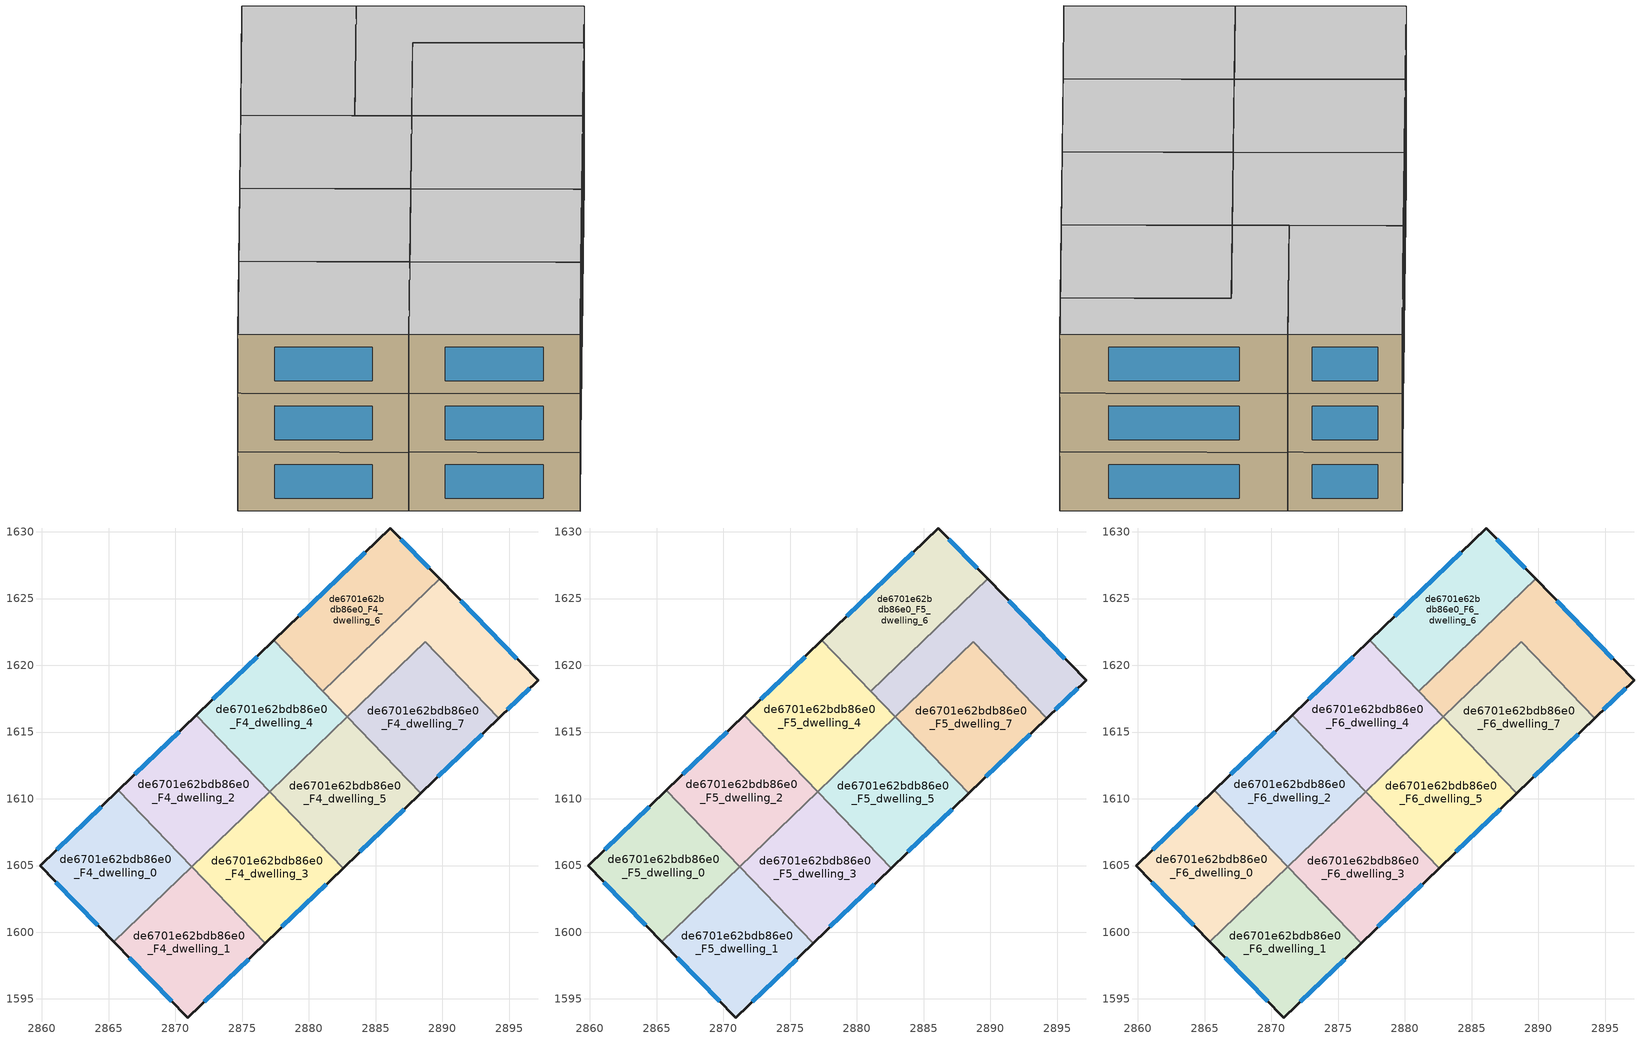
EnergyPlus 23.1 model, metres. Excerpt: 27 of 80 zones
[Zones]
de6701e62bdb86e0_F4_dwelling_0
 floor to de6701e62bdb86e0_F3_dwelling_0 (EU_floor_Construction): 2865.72,1610.62 2871.21,1604.92 2865.38,1599.3 2859.86,1604.98 z12
 wall outside (EU_wall_Construction): 2865.72,1610.62 2859.86,1604.98 2865.38,1599.3 z12:15
 wall to de6701e62bdb86e0_F4_dwelling_1 (EU_wall_Construction): 2865.38,1599.3 2871.21,1604.92 z12:15
 wall to de6701e62bdb86e0_F4_dwelling_2 (EU_wall_Construction): 2871.21,1604.92 2865.72,1610.62 z12:15
 window (EU_Window_Construction): 2861.04,1603.76 2864.19,1600.51 / 2864.46,1609.41 2861.11,1606.19 z12.64:14.36
de6701e62bdb86e0_F4_dwelling_1
 floor to de6701e62bdb86e0_F3_dwelling_1 (EU_floor_Construction): 2871.21,1604.92 2876.73,1599.19 2870.91,1593.59 2865.38,1599.3 z12
 wall outside (EU_wall_Construction): 2865.38,1599.3 2870.91,1593.59 2876.73,1599.19 z12:15
 wall to de6701e62bdb86e0_F4_dwelling_3 (EU_wall_Construction): 2876.73,1599.19 2871.22,1604.9 z12:15
 wall to de6701e62bdb86e0_F4_dwelling_2 (EU_wall_Construction): 2871.22,1604.91 2871.21,1604.92 z12:15
 window (EU_Window_Construction): 2866.56,1598.07 2869.73,1594.81 / 2872.16,1594.79 2875.48,1597.99 z12.64:14.36
de6701e62bdb86e0_F4_dwelling_2
 floor to de6701e62bdb86e0_F3_dwelling_2 (EU_floor_Construction): 2871.55,1616.24 2877.05,1610.53 2871.22,1604.91 2865.72,1610.62 z12
 wall outside (EU_wall_Construction): 2871.55,1616.24 2865.72,1610.62 z12:15
 wall to de6701e62bdb86e0_F4_dwelling_4 (EU_wall_Construction): 2877.05,1610.53 2871.55,1616.24 z12:15
 wall to de6701e62bdb86e0_F4_dwelling_3 (EU_wall_Construction): 2871.22,1604.91 2877.05,1610.53 z12:15
 window (EU_Window_Construction): 2870.3,1615.04 2866.96,1611.82 z12.64:14.36
de6701e62bdb86e0_F4_dwelling_3
 floor to de6701e62bdb86e0_F3_dwelling_3 (EU_floor_Construction): 2877.05,1610.53 2882.56,1604.81 2876.73,1599.19 2871.22,1604.91 z12
 wall outside (EU_wall_Construction): 2876.73,1599.19 2882.56,1604.81 z12:15
 wall to de6701e62bdb86e0_F4_dwelling_5 (EU_wall_Construction): 2882.56,1604.81 2877.05,1610.53 z12:15
 window (EU_Window_Construction): 2877.98,1600.39 2881.31,1603.61 z12.64:14.36
de6701e62bdb86e0_F4_dwelling_4
 floor to de6701e62bdb86e0_F3_dwelling_4 (EU_floor_Construction): 2877.38,1621.86 2882.89,1616.14 2877.05,1610.53 2871.55,1616.24 z12
 wall outside (EU_wall_Construction): 2877.38,1621.86 2871.55,1616.24 z12:15
 wall to de6701e62bdb86e0_F4_dwelling_5 (EU_wall_Construction): 2877.05,1610.53 2882.89,1616.14 z12:15
 wall to de6701e62bdb86e0_F4_dwelling_6 (EU_wall_Construction): 2881.06,1618.04 2877.38,1621.86 z12:15
 wall to de6701e62bdb86e0_F4_dwelling_8 (EU_wall_Construction): 2882.89,1616.14 2881.06,1618.04 z12:15
 window (EU_Window_Construction): 2876.13,1620.66 2872.8,1617.44 z12.64:14.36
de6701e62bdb86e0_F4_dwelling_5
 floor to de6701e62bdb86e0_F3_dwelling_5 (EU_floor_Construction): 2882.89,1616.14 2888.39,1610.43 2882.56,1604.81 2877.05,1610.53 z12
 wall outside (EU_wall_Construction): 2882.56,1604.81 2888.39,1610.43 z12:15
 wall to de6701e62bdb86e0_F4_dwelling_7 (EU_wall_Construction): 2888.39,1610.43 2882.89,1616.14 z12:15
 window (EU_Window_Construction): 2883.81,1606.01 2887.14,1609.23 z12.64:14.36
de6701e62bdb86e0_F4_dwelling_6
 floor to de6701e62bdb86e0_F3_dwelling_6 (EU_floor_Construction): 2886.11,1630.27 2889.8,1626.47 2881.06,1618.04 2877.38,1621.86 z12
 wall outside (EU_wall_Construction): 2889.8,1626.47 2886.11,1630.27 2877.38,1621.86 z12:15
 wall to de6701e62bdb86e0_F4_dwelling_8 (EU_wall_Construction): 2881.06,1618.04 2889.8,1626.47 z12:15
 window (EU_Window_Construction): 2889.01,1627.28 2886.9,1629.45 / 2884.24,1628.47 2879.25,1623.66 z12.64:14.36
de6701e62bdb86e0_F4_dwelling_7
 floor to de6701e62bdb86e0_F3_dwelling_7 (EU_floor_Construction): 2888.72,1621.76 2894.23,1616.05 2888.39,1610.43 2882.89,1616.14 z12
 wall outside (EU_wall_Construction): 2888.39,1610.43 2894.23,1616.05 z12:15
 wall to de6701e62bdb86e0_F4_dwelling_8 (EU_wall_Construction): 2894.23,1616.05 2888.72,1621.76 2882.89,1616.14 z12:15
 window (EU_Window_Construction): 2889.64,1611.63 2892.98,1614.85 z12.64:14.36
de6701e62bdb86e0_F4_dwelling_8
 floor to de6701e62bdb86e0_F3_dwelling_8 (EU_floor_Construction): 2889.8,1626.47 2897.17,1618.88 2894.23,1616.05 2888.72,1621.76 2882.89,1616.14 2881.06,1618.04 z12
 wall outside (EU_wall_Construction): 2894.23,1616.05 2897.17,1618.88 2889.8,1626.47 z12:15
 window (EU_Window_Construction): 2895.59,1620.51 2891.38,1624.84 / 2894.86,1616.66 2896.54,1618.27 z12.64:14.36
de6701e62bdb86e0_F5_dwelling_0
 floor to de6701e62bdb86e0_F4_dwelling_0 (EU_floor_Construction): 2865.72,1610.62 2871.21,1604.92 2865.38,1599.3 2859.86,1604.98 z15
 wall outside (EU_wall_Construction): 2865.72,1610.62 2859.86,1604.98 2865.38,1599.3 z15:18
 wall to de6701e62bdb86e0_F5_dwelling_1 (EU_wall_Construction): 2865.38,1599.3 2871.21,1604.92 z15:18
 wall to de6701e62bdb86e0_F5_dwelling_2 (EU_wall_Construction): 2871.21,1604.92 2865.72,1610.62 z15:18
 window (EU_Window_Construction): 2861.04,1603.76 2864.19,1600.51 / 2864.46,1609.41 2861.11,1606.19 z15.64:17.36
de6701e62bdb86e0_F5_dwelling_1
 floor to de6701e62bdb86e0_F4_dwelling_1 (EU_floor_Construction): 2871.21,1604.92 2876.73,1599.19 2870.91,1593.59 2865.38,1599.3 z15
 wall outside (EU_wall_Construction): 2865.38,1599.3 2870.91,1593.59 2876.73,1599.19 z15:18
 wall to de6701e62bdb86e0_F5_dwelling_3 (EU_wall_Construction): 2876.73,1599.19 2871.22,1604.9 z15:18
 wall to de6701e62bdb86e0_F5_dwelling_2 (EU_wall_Construction): 2871.22,1604.91 2871.21,1604.92 z15:18
 window (EU_Window_Construction): 2866.56,1598.07 2869.73,1594.81 / 2872.16,1594.79 2875.48,1597.99 z15.64:17.36
de6701e62bdb86e0_F5_dwelling_2
 floor to de6701e62bdb86e0_F4_dwelling_2 (EU_floor_Construction): 2871.55,1616.24 2877.05,1610.53 2871.22,1604.91 2865.72,1610.62 z15
 wall outside (EU_wall_Construction): 2871.55,1616.24 2865.72,1610.62 z15:18
 wall to de6701e62bdb86e0_F5_dwelling_4 (EU_wall_Construction): 2877.05,1610.53 2871.55,1616.24 z15:18
 wall to de6701e62bdb86e0_F5_dwelling_3 (EU_wall_Construction): 2871.22,1604.91 2877.05,1610.53 z15:18
 window (EU_Window_Construction): 2870.3,1615.04 2866.96,1611.82 z15.64:17.36
de6701e62bdb86e0_F5_dwelling_3
 floor to de6701e62bdb86e0_F4_dwelling_3 (EU_floor_Construction): 2877.05,1610.53 2882.56,1604.81 2876.73,1599.19 2871.22,1604.91 z15
 wall outside (EU_wall_Construction): 2876.73,1599.19 2882.56,1604.81 z15:18
 wall to de6701e62bdb86e0_F5_dwelling_5 (EU_wall_Construction): 2882.56,1604.81 2877.05,1610.53 z15:18
 window (EU_Window_Construction): 2877.98,1600.39 2881.31,1603.61 z15.64:17.36
de6701e62bdb86e0_F5_dwelling_4
 floor to de6701e62bdb86e0_F4_dwelling_4 (EU_floor_Construction): 2877.38,1621.86 2882.89,1616.14 2877.05,1610.53 2871.55,1616.24 z15
 wall outside (EU_wall_Construction): 2877.38,1621.86 2871.55,1616.24 z15:18
 wall to de6701e62bdb86e0_F5_dwelling_5 (EU_wall_Construction): 2877.05,1610.53 2882.89,1616.14 z15:18
 wall to de6701e62bdb86e0_F5_dwelling_6 (EU_wall_Construction): 2881.06,1618.04 2877.38,1621.86 z15:18
 wall to de6701e62bdb86e0_F5_dwelling_8 (EU_wall_Construction): 2882.89,1616.14 2881.06,1618.04 z15:18
 window (EU_Window_Construction): 2876.13,1620.66 2872.8,1617.44 z15.64:17.36
de6701e62bdb86e0_F5_dwelling_5
 floor to de6701e62bdb86e0_F4_dwelling_5 (EU_floor_Construction): 2882.89,1616.14 2888.39,1610.43 2882.56,1604.81 2877.05,1610.53 z15
 wall outside (EU_wall_Construction): 2882.56,1604.81 2888.39,1610.43 z15:18
 wall to de6701e62bdb86e0_F5_dwelling_7 (EU_wall_Construction): 2888.39,1610.43 2882.89,1616.14 z15:18
 window (EU_Window_Construction): 2883.81,1606.01 2887.14,1609.23 z15.64:17.36
de6701e62bdb86e0_F5_dwelling_6
 floor to de6701e62bdb86e0_F4_dwelling_6 (EU_floor_Construction): 2886.11,1630.27 2889.8,1626.47 2881.06,1618.04 2877.38,1621.86 z15
 wall outside (EU_wall_Construction): 2889.8,1626.47 2886.11,1630.27 2877.38,1621.86 z15:18
 wall to de6701e62bdb86e0_F5_dwelling_8 (EU_wall_Construction): 2881.06,1618.04 2889.8,1626.47 z15:18
 window (EU_Window_Construction): 2889.01,1627.28 2886.9,1629.45 / 2884.24,1628.47 2879.25,1623.66 z15.64:17.36
de6701e62bdb86e0_F5_dwelling_7
 floor to de6701e62bdb86e0_F4_dwelling_7 (EU_floor_Construction): 2888.72,1621.76 2894.23,1616.05 2888.39,1610.43 2882.89,1616.14 z15
 wall outside (EU_wall_Construction): 2888.39,1610.43 2894.23,1616.05 z15:18
 wall to de6701e62bdb86e0_F5_dwelling_8 (EU_wall_Construction): 2894.23,1616.05 2888.72,1621.76 2882.89,1616.14 z15:18
 window (EU_Window_Construction): 2889.64,1611.63 2892.98,1614.85 z15.64:17.36
de6701e62bdb86e0_F5_dwelling_8
 floor to de6701e62bdb86e0_F4_dwelling_8 (EU_floor_Construction): 2889.8,1626.47 2897.17,1618.88 2894.23,1616.05 2888.72,1621.76 2882.89,1616.14 2881.06,1618.04 z15
 wall outside (EU_wall_Construction): 2894.23,1616.05 2897.17,1618.88 2889.8,1626.47 z15:18
 window (EU_Window_Construction): 2895.59,1620.51 2891.38,1624.84 / 2894.86,1616.66 2896.54,1618.27 z15.64:17.36
de6701e62bdb86e0_F6_dwelling_0
 floor to de6701e62bdb86e0_F5_dwelling_0 (EU_floor_Construction): 2865.72,1610.62 2871.21,1604.92 2865.38,1599.3 2859.86,1604.98 z18
 wall outside (EU_wall_Construction): 2865.72,1610.62 2859.86,1604.98 2865.38,1599.3 z18:21
 wall to de6701e62bdb86e0_F6_dwelling_1 (EU_wall_Construction): 2865.38,1599.3 2871.21,1604.92 z18:21
 wall to de6701e62bdb86e0_F6_dwelling_2 (EU_wall_Construction): 2871.21,1604.92 2865.72,1610.62 z18:21
 window (EU_Window_Construction): 2861.04,1603.76 2864.19,1600.51 / 2864.46,1609.41 2861.11,1606.19 z18.64:20.36
 ceiling to de6701e62bdb86e0_F7_dwelling_0 (EU_floor_Construction): 2871.21,1604.92 2865.72,1610.62 2859.86,1604.98 2865.38,1599.3 z21
de6701e62bdb86e0_F6_dwelling_1
 floor to de6701e62bdb86e0_F5_dwelling_1 (EU_floor_Construction): 2871.21,1604.92 2876.73,1599.19 2870.91,1593.59 2865.38,1599.3 z18
 wall outside (EU_wall_Construction): 2865.38,1599.3 2870.91,1593.59 2876.73,1599.19 z18:21
 wall to de6701e62bdb86e0_F6_dwelling_3 (EU_wall_Construction): 2876.73,1599.19 2871.22,1604.9 z18:21
 wall to de6701e62bdb86e0_F6_dwelling_2 (EU_wall_Construction): 2871.22,1604.91 2871.21,1604.92 z18:21
 window (EU_Window_Construction): 2866.56,1598.07 2869.73,1594.81 / 2872.16,1594.79 2875.48,1597.99 z18.64:20.36
 ceiling to de6701e62bdb86e0_F7_dwelling_1 (EU_floor_Construction): 2876.73,1599.19 2871.21,1604.92 2865.38,1599.3 2870.91,1593.59 z21
de6701e62bdb86e0_F6_dwelling_2
 floor to de6701e62bdb86e0_F5_dwelling_2 (EU_floor_Construction): 2871.55,1616.24 2877.05,1610.53 2871.22,1604.91 2865.72,1610.62 z18
 wall outside (EU_wall_Construction): 2871.55,1616.24 2865.72,1610.62 z18:21
 wall to de6701e62bdb86e0_F6_dwelling_4 (EU_wall_Construction): 2877.05,1610.53 2871.55,1616.24 z18:21
 wall to de6701e62bdb86e0_F6_dwelling_3 (EU_wall_Construction): 2871.22,1604.91 2877.05,1610.53 z18:21
 window (EU_Window_Construction): 2870.3,1615.04 2866.96,1611.82 z18.64:20.36
 ceiling to de6701e62bdb86e0_F7_dwelling_2 (EU_floor_Construction): 2877.05,1610.53 2871.55,1616.24 2865.72,1610.62 2871.22,1604.91 z21
de6701e62bdb86e0_F6_dwelling_3
 floor to de6701e62bdb86e0_F5_dwelling_3 (EU_floor_Construction): 2877.05,1610.53 2882.56,1604.81 2876.73,1599.19 2871.22,1604.91 z18
 wall outside (EU_wall_Construction): 2876.73,1599.19 2882.56,1604.81 z18:21
 wall to de6701e62bdb86e0_F6_dwelling_5 (EU_wall_Construction): 2882.56,1604.81 2877.05,1610.53 z18:21
 window (EU_Window_Construction): 2877.98,1600.39 2881.31,1603.61 z18.64:20.36
 ceiling to de6701e62bdb86e0_F7_dwelling_3 (EU_floor_Construction): 2882.56,1604.81 2877.05,1610.53 2871.22,1604.91 2876.73,1599.19 z21
de6701e62bdb86e0_F6_dwelling_4
 floor to de6701e62bdb86e0_F5_dwelling_4 (EU_floor_Construction): 2877.38,1621.86 2882.89,1616.14 2877.05,1610.53 2871.55,1616.24 z18
 wall outside (EU_wall_Construction): 2877.38,1621.86 2871.55,1616.24 z18:21
 wall to de6701e62bdb86e0_F6_dwelling_5 (EU_wall_Construction): 2877.05,1610.53 2882.89,1616.14 z18:21
 wall to de6701e62bdb86e0_F6_dwelling_6 (EU_wall_Construction): 2881.06,1618.04 2877.38,1621.86 z18:21
 wall to de6701e62bdb86e0_F6_dwelling_8 (EU_wall_Construction): 2882.89,1616.14 2881.06,1618.04 z18:21
 window (EU_Window_Construction): 2876.13,1620.66 2872.8,1617.44 z18.64:20.36
 ceiling to de6701e62bdb86e0_F7_dwelling_4 (EU_floor_Construction): 2882.89,1616.14 2877.38,1621.86 2871.55,1616.24 2877.05,1610.53 z21
de6701e62bdb86e0_F6_dwelling_5
 floor to de6701e62bdb86e0_F5_dwelling_5 (EU_floor_Construction): 2882.89,1616.14 2888.39,1610.43 2882.56,1604.81 2877.05,1610.53 z18
 wall outside (EU_wall_Construction): 2882.56,1604.81 2888.39,1610.43 z18:21
 wall to de6701e62bdb86e0_F6_dwelling_7 (EU_wall_Construction): 2888.39,1610.43 2882.89,1616.14 z18:21
 window (EU_Window_Construction): 2883.81,1606.01 2887.14,1609.23 z18.64:20.36
 ceiling to de6701e62bdb86e0_F7_dwelling_5 (EU_floor_Construction): 2888.39,1610.43 2882.89,1616.14 2877.05,1610.53 2882.56,1604.81 z21
de6701e62bdb86e0_F6_dwelling_6
 floor to de6701e62bdb86e0_F5_dwelling_6 (EU_floor_Construction): 2886.11,1630.27 2889.8,1626.47 2881.06,1618.04 2877.38,1621.86 z18
 wall outside (EU_wall_Construction): 2889.8,1626.47 2886.11,1630.27 2877.38,1621.86 z18:21
 wall to de6701e62bdb86e0_F6_dwelling_8 (EU_wall_Construction): 2881.06,1618.04 2889.8,1626.47 z18:21
 window (EU_Window_Construction): 2889.01,1627.28 2886.9,1629.45 / 2884.24,1628.47 2879.25,1623.66 z18.64:20.36
 ceiling to de6701e62bdb86e0_F7_dwelling_6 (EU_floor_Construction): 2889.8,1626.47 2886.11,1630.27 2877.38,1621.86 2881.06,1618.04 z21
de6701e62bdb86e0_F6_dwelling_7
 floor to de6701e62bdb86e0_F5_dwelling_7 (EU_floor_Construction): 2888.72,1621.76 2894.23,1616.05 2888.39,1610.43 2882.89,1616.14 z18
 wall outside (EU_wall_Construction): 2888.39,1610.43 2894.23,1616.05 z18:21
 wall to de6701e62bdb86e0_F6_dwelling_8 (EU_wall_Construction): 2894.23,1616.05 2888.72,1621.76 2882.89,1616.14 z18:21
 window (EU_Window_Construction): 2889.64,1611.63 2892.98,1614.85 z18.64:20.36
 ceiling to de6701e62bdb86e0_F7_dwelling_7 (EU_floor_Construction): 2894.23,1616.05 2888.72,1621.76 2882.89,1616.14 2888.39,1610.43 z21
de6701e62bdb86e0_F6_dwelling_8
 floor to de6701e62bdb86e0_F5_dwelling_8 (EU_floor_Construction): 2889.8,1626.47 2897.17,1618.88 2894.23,1616.05 2888.72,1621.76 2882.89,1616.14 2881.06,1618.04 z18
 wall outside (EU_wall_Construction): 2894.23,1616.05 2897.17,1618.88 2889.8,1626.47 z18:21
 window (EU_Window_Construction): 2895.59,1620.51 2891.38,1624.84 / 2894.86,1616.66 2896.54,1618.27 z18.64:20.36
 ceiling to de6701e62bdb86e0_F7_dwelling_8 (EU_floor_Construction): 2897.17,1618.88 2889.8,1626.47 2881.06,1618.04 2882.89,1616.14 2888.72,1621.76 2894.23,1616.05 z21
[Building]
EU S2 Campaign: North Axis=0; Terrain=City; Solar Distribution=FullExterior
[Site:Location]
Yerevan-Zvartnots.Intl.AP: Latitude=40.15; Longitude=44.383; Time Zone=4; Elevation=854
[SizingPeriod:WeatherFileDays]
AnnualSizingPeriod: Begin Month=1; Begin Day of Month=1; End Month=12; End Day of Month=31; Day of Week for Start Day=Monday; Use Weather File Daylight Saving Period=No; Use Weather File Rain and Snow Indicators=No
[MATERIAL]
EU_InternalMass_Material: Roughness=MediumRough; Thickness=0.1; Conductivity=1; Density=1800; Specific Heat=900; Thermal Absorptance=0.9; Solar Absorptance=0.7; Visible Absorptance=0.7
[MATERIAL:NOMASS] Roughness=MediumRough; Thermal Absorptance=0.9; Solar Absorptance=0.7; Visible Absorptance=0.7
Name | Thermal Resistance
EU_wall_NoMass | 1.05043
EU_floor_NoMass | 0.478065
[WINDOWMATERIAL:SIMPLEGLAZINGSYSTEM]
EU_Window_SimpleGlazing: UFactor=2.5566; Solar Heat Gain Coefficient=0.75; Visible Transmittance=0.75
[CONSTRUCTION]
EU_wall_Construction: EU_wall_NoMass
EU_floor_Construction: EU_floor_NoMass
EU_Window_Construction: EU_Window_SimpleGlazing
EU_InternalMass_Construction: EU_InternalMass_Material
[ZONE] Type=1; Multiplier=1; Ceiling Height=autocalculate; Floor Area=autocalculate; Part of Total Floor Area=Yes
Name | Volume
de6701e62bdb86e0_F4_dwelling_0; de6701e62bdb86e0_F5_dwelling_0; de6701e62bdb86e0_F6_dwelling_0 | 192.84
de6701e62bdb86e0_F4_dwelling_1; de6701e62bdb86e0_F5_dwelling_1; de6701e62bdb86e0_F6_dwelling_1 | 192.838
de6701e62bdb86e0_F4_dwelling_2; de6701e62bdb86e0_F5_dwelling_2; de6701e62bdb86e0_F6_dwelling_2; de6701e62bdb86e0_F4_dwelling_4; de6701e62bdb86e0_F5_dwelling_4; de6701e62bdb86e0_F6_dwelling_4 | 192.855
de6701e62bdb86e0_F4_dwelling_3; de6701e62bdb86e0_F5_dwelling_3; de6701e62bdb86e0_F6_dwelling_3; de6701e62bdb86e0_F4_dwelling_5; de6701e62bdb86e0_F5_dwelling_5; de6701e62bdb86e0_F6_dwelling_5 | 192.839
de6701e62bdb86e0_F4_dwelling_6; de6701e62bdb86e0_F5_dwelling_6; de6701e62bdb86e0_F6_dwelling_6 | 192.829
de6701e62bdb86e0_F4_dwelling_7; de6701e62bdb86e0_F5_dwelling_7; de6701e62bdb86e0_F6_dwelling_7 | 192.805
de6701e62bdb86e0_F4_dwelling_8; de6701e62bdb86e0_F5_dwelling_8; de6701e62bdb86e0_F6_dwelling_8 | 192.865
[INTERNALMASS] Construction=EU_InternalMass_Construction
Name | Zone or ZoneList | Surface Area
de6701e62bdb86e0_F4_dwelling_0_EU_InternalMass | de6701e62bdb86e0_F4_dwelling_0 | 64.2799
de6701e62bdb86e0_F4_dwelling_1_EU_InternalMass | de6701e62bdb86e0_F4_dwelling_1 | 64.2777
de6701e62bdb86e0_F4_dwelling_2_EU_InternalMass | de6701e62bdb86e0_F4_dwelling_2 | 64.285
de6701e62bdb86e0_F4_dwelling_3_EU_InternalMass | de6701e62bdb86e0_F4_dwelling_3 | 64.2794
de6701e62bdb86e0_F4_dwelling_4_EU_InternalMass | de6701e62bdb86e0_F4_dwelling_4 | 64.285
de6701e62bdb86e0_F4_dwelling_5_EU_InternalMass | de6701e62bdb86e0_F4_dwelling_5 | 64.2794
de6701e62bdb86e0_F4_dwelling_6_EU_InternalMass | de6701e62bdb86e0_F4_dwelling_6 | 64.2757
de6701e62bdb86e0_F4_dwelling_7_EU_InternalMass | de6701e62bdb86e0_F4_dwelling_7 | 64.2682
de6701e62bdb86e0_F4_dwelling_8_EU_InternalMass | de6701e62bdb86e0_F4_dwelling_8 | 64.2882
de6701e62bdb86e0_F5_dwelling_0_EU_InternalMass | de6701e62bdb86e0_F5_dwelling_0 | 64.2799
de6701e62bdb86e0_F5_dwelling_1_EU_InternalMass | de6701e62bdb86e0_F5_dwelling_1 | 64.2777
de6701e62bdb86e0_F5_dwelling_2_EU_InternalMass | de6701e62bdb86e0_F5_dwelling_2 | 64.285
de6701e62bdb86e0_F5_dwelling_3_EU_InternalMass | de6701e62bdb86e0_F5_dwelling_3 | 64.2794
de6701e62bdb86e0_F5_dwelling_4_EU_InternalMass | de6701e62bdb86e0_F5_dwelling_4 | 64.285
de6701e62bdb86e0_F5_dwelling_5_EU_InternalMass | de6701e62bdb86e0_F5_dwelling_5 | 64.2794
de6701e62bdb86e0_F5_dwelling_6_EU_InternalMass | de6701e62bdb86e0_F5_dwelling_6 | 64.2757
de6701e62bdb86e0_F5_dwelling_7_EU_InternalMass | de6701e62bdb86e0_F5_dwelling_7 | 64.2682
de6701e62bdb86e0_F5_dwelling_8_EU_InternalMass | de6701e62bdb86e0_F5_dwelling_8 | 64.2882
de6701e62bdb86e0_F6_dwelling_0_EU_InternalMass | de6701e62bdb86e0_F6_dwelling_0 | 64.2799
de6701e62bdb86e0_F6_dwelling_1_EU_InternalMass | de6701e62bdb86e0_F6_dwelling_1 | 64.2777
de6701e62bdb86e0_F6_dwelling_2_EU_InternalMass | de6701e62bdb86e0_F6_dwelling_2 | 64.285
de6701e62bdb86e0_F6_dwelling_3_EU_InternalMass | de6701e62bdb86e0_F6_dwelling_3 | 64.2794
de6701e62bdb86e0_F6_dwelling_4_EU_InternalMass | de6701e62bdb86e0_F6_dwelling_4 | 64.285
de6701e62bdb86e0_F6_dwelling_5_EU_InternalMass | de6701e62bdb86e0_F6_dwelling_5 | 64.2794
de6701e62bdb86e0_F6_dwelling_6_EU_InternalMass | de6701e62bdb86e0_F6_dwelling_6 | 64.2757
de6701e62bdb86e0_F6_dwelling_7_EU_InternalMass | de6701e62bdb86e0_F6_dwelling_7 | 64.2682
de6701e62bdb86e0_F6_dwelling_8_EU_InternalMass | de6701e62bdb86e0_F6_dwelling_8 | 64.2882
[OTHEREQUIPMENT] Fuel Type=Electricity; Design Level Calculation Method=Watts/Area; Power per Zone Floor Area=1; Fraction Latent=0; Fraction Radiant=0; Fraction Lost=0; Carbon Dioxide Generation Rate=0; EndUse Subcategory=EU_Step8_InternalGains
Name | Zone or ZoneList or Space or SpaceList | Schedule
EU_Step8_InternalGain_de6701e62bdb86e0_F4_dwelling_0_f000 | de6701e62bdb86e0_F4_dwelling_0 | EU_Step8_GainSchedule_de6701e62bdb86e0_F4_dwelling_0_f000
EU_Step8_InternalGain_de6701e62bdb86e0_F4_dwelling_1_f000 | de6701e62bdb86e0_F4_dwelling_1 | EU_Step8_GainSchedule_de6701e62bdb86e0_F4_dwelling_1_f000
EU_Step8_InternalGain_de6701e62bdb86e0_F4_dwelling_2_f000 | de6701e62bdb86e0_F4_dwelling_2 | EU_Step8_GainSchedule_de6701e62bdb86e0_F4_dwelling_2_f000
EU_Step8_InternalGain_de6701e62bdb86e0_F4_dwelling_3_f000 | de6701e62bdb86e0_F4_dwelling_3 | EU_Step8_GainSchedule_de6701e62bdb86e0_F4_dwelling_3_f000
EU_Step8_InternalGain_de6701e62bdb86e0_F4_dwelling_4_f000 | de6701e62bdb86e0_F4_dwelling_4 | EU_Step8_GainSchedule_de6701e62bdb86e0_F4_dwelling_4_f000
EU_Step8_InternalGain_de6701e62bdb86e0_F4_dwelling_5_f000 | de6701e62bdb86e0_F4_dwelling_5 | EU_Step8_GainSchedule_de6701e62bdb86e0_F4_dwelling_5_f000
EU_Step8_InternalGain_de6701e62bdb86e0_F4_dwelling_6_f000 | de6701e62bdb86e0_F4_dwelling_6 | EU_Step8_GainSchedule_de6701e62bdb86e0_F4_dwelling_6_f000
EU_Step8_InternalGain_de6701e62bdb86e0_F4_dwelling_7_f000 | de6701e62bdb86e0_F4_dwelling_7 | EU_Step8_GainSchedule_de6701e62bdb86e0_F4_dwelling_7_f000
EU_Step8_InternalGain_de6701e62bdb86e0_F4_dwelling_8_f000 | de6701e62bdb86e0_F4_dwelling_8 | EU_Step8_GainSchedule_de6701e62bdb86e0_F4_dwelling_8_f000
EU_Step8_InternalGain_de6701e62bdb86e0_F5_dwelling_0_f000 | de6701e62bdb86e0_F5_dwelling_0 | EU_Step8_GainSchedule_de6701e62bdb86e0_F5_dwelling_0_f000
EU_Step8_InternalGain_de6701e62bdb86e0_F5_dwelling_1_f000 | de6701e62bdb86e0_F5_dwelling_1 | EU_Step8_GainSchedule_de6701e62bdb86e0_F5_dwelling_1_f000
EU_Step8_InternalGain_de6701e62bdb86e0_F5_dwelling_2_f000 | de6701e62bdb86e0_F5_dwelling_2 | EU_Step8_GainSchedule_de6701e62bdb86e0_F5_dwelling_2_f000
EU_Step8_InternalGain_de6701e62bdb86e0_F5_dwelling_3_f000 | de6701e62bdb86e0_F5_dwelling_3 | EU_Step8_GainSchedule_de6701e62bdb86e0_F5_dwelling_3_f000
EU_Step8_InternalGain_de6701e62bdb86e0_F5_dwelling_4_f000 | de6701e62bdb86e0_F5_dwelling_4 | EU_Step8_GainSchedule_de6701e62bdb86e0_F5_dwelling_4_f000
EU_Step8_InternalGain_de6701e62bdb86e0_F5_dwelling_5_f000 | de6701e62bdb86e0_F5_dwelling_5 | EU_Step8_GainSchedule_de6701e62bdb86e0_F5_dwelling_5_f000
EU_Step8_InternalGain_de6701e62bdb86e0_F5_dwelling_6_f000 | de6701e62bdb86e0_F5_dwelling_6 | EU_Step8_GainSchedule_de6701e62bdb86e0_F5_dwelling_6_f000
EU_Step8_InternalGain_de6701e62bdb86e0_F5_dwelling_7_f000 | de6701e62bdb86e0_F5_dwelling_7 | EU_Step8_GainSchedule_de6701e62bdb86e0_F5_dwelling_7_f000
EU_Step8_InternalGain_de6701e62bdb86e0_F5_dwelling_8_f000 | de6701e62bdb86e0_F5_dwelling_8 | EU_Step8_GainSchedule_de6701e62bdb86e0_F5_dwelling_8_f000
EU_Step8_InternalGain_de6701e62bdb86e0_F6_dwelling_0_f000 | de6701e62bdb86e0_F6_dwelling_0 | EU_Step8_GainSchedule_de6701e62bdb86e0_F6_dwelling_0_f000
EU_Step8_InternalGain_de6701e62bdb86e0_F6_dwelling_1_f000 | de6701e62bdb86e0_F6_dwelling_1 | EU_Step8_GainSchedule_de6701e62bdb86e0_F6_dwelling_1_f000
EU_Step8_InternalGain_de6701e62bdb86e0_F6_dwelling_2_f000 | de6701e62bdb86e0_F6_dwelling_2 | EU_Step8_GainSchedule_de6701e62bdb86e0_F6_dwelling_2_f000
EU_Step8_InternalGain_de6701e62bdb86e0_F6_dwelling_3_f000 | de6701e62bdb86e0_F6_dwelling_3 | EU_Step8_GainSchedule_de6701e62bdb86e0_F6_dwelling_3_f000
EU_Step8_InternalGain_de6701e62bdb86e0_F6_dwelling_4_f000 | de6701e62bdb86e0_F6_dwelling_4 | EU_Step8_GainSchedule_de6701e62bdb86e0_F6_dwelling_4_f000
EU_Step8_InternalGain_de6701e62bdb86e0_F6_dwelling_5_f000 | de6701e62bdb86e0_F6_dwelling_5 | EU_Step8_GainSchedule_de6701e62bdb86e0_F6_dwelling_5_f000
EU_Step8_InternalGain_de6701e62bdb86e0_F6_dwelling_6_f000 | de6701e62bdb86e0_F6_dwelling_6 | EU_Step8_GainSchedule_de6701e62bdb86e0_F6_dwelling_6_f000
EU_Step8_InternalGain_de6701e62bdb86e0_F6_dwelling_7_f000 | de6701e62bdb86e0_F6_dwelling_7 | EU_Step8_GainSchedule_de6701e62bdb86e0_F6_dwelling_7_f000
EU_Step8_InternalGain_de6701e62bdb86e0_F6_dwelling_8_f000 | de6701e62bdb86e0_F6_dwelling_8 | EU_Step8_GainSchedule_de6701e62bdb86e0_F6_dwelling_8_f000
[ZONEVENTILATION:DESIGNFLOWRATE] Schedule=EU_AlwaysOn; Design Flow Rate Calculation Method=AirChanges/Hour; Air Changes per Hour=0.557805; Ventilation Type=Natural; Fan Pressure Rise=0; Fan Total Efficiency=1; Constant Term Coefficient=1; Temperature Term Coefficient=0; Velocity Term Coefficient=0; Velocity Squared Term Coefficient=0; Minimum Indoor Temperature=-100; Maximum Indoor Temperature=100; Delta Temperature=-100; Minimum Outdoor Temperature=-100; Maximum Outdoor Temperature=100; Maximum Wind Speed=40
Name | Zone or ZoneList or Space or SpaceList
EU_ConstantAir_de6701e62bdb86e0_F4_dwelling_0 | de6701e62bdb86e0_F4_dwelling_0
EU_ConstantAir_de6701e62bdb86e0_F4_dwelling_1 | de6701e62bdb86e0_F4_dwelling_1
EU_ConstantAir_de6701e62bdb86e0_F4_dwelling_2 | de6701e62bdb86e0_F4_dwelling_2
EU_ConstantAir_de6701e62bdb86e0_F4_dwelling_3 | de6701e62bdb86e0_F4_dwelling_3
EU_ConstantAir_de6701e62bdb86e0_F4_dwelling_4 | de6701e62bdb86e0_F4_dwelling_4
EU_ConstantAir_de6701e62bdb86e0_F4_dwelling_5 | de6701e62bdb86e0_F4_dwelling_5
EU_ConstantAir_de6701e62bdb86e0_F4_dwelling_6 | de6701e62bdb86e0_F4_dwelling_6
EU_ConstantAir_de6701e62bdb86e0_F4_dwelling_7 | de6701e62bdb86e0_F4_dwelling_7
EU_ConstantAir_de6701e62bdb86e0_F4_dwelling_8 | de6701e62bdb86e0_F4_dwelling_8
EU_ConstantAir_de6701e62bdb86e0_F5_dwelling_0 | de6701e62bdb86e0_F5_dwelling_0
EU_ConstantAir_de6701e62bdb86e0_F5_dwelling_1 | de6701e62bdb86e0_F5_dwelling_1
EU_ConstantAir_de6701e62bdb86e0_F5_dwelling_2 | de6701e62bdb86e0_F5_dwelling_2
EU_ConstantAir_de6701e62bdb86e0_F5_dwelling_3 | de6701e62bdb86e0_F5_dwelling_3
EU_ConstantAir_de6701e62bdb86e0_F5_dwelling_4 | de6701e62bdb86e0_F5_dwelling_4
EU_ConstantAir_de6701e62bdb86e0_F5_dwelling_5 | de6701e62bdb86e0_F5_dwelling_5
EU_ConstantAir_de6701e62bdb86e0_F5_dwelling_6 | de6701e62bdb86e0_F5_dwelling_6
EU_ConstantAir_de6701e62bdb86e0_F5_dwelling_7 | de6701e62bdb86e0_F5_dwelling_7
EU_ConstantAir_de6701e62bdb86e0_F5_dwelling_8 | de6701e62bdb86e0_F5_dwelling_8
EU_ConstantAir_de6701e62bdb86e0_F6_dwelling_0 | de6701e62bdb86e0_F6_dwelling_0
EU_ConstantAir_de6701e62bdb86e0_F6_dwelling_1 | de6701e62bdb86e0_F6_dwelling_1
EU_ConstantAir_de6701e62bdb86e0_F6_dwelling_2 | de6701e62bdb86e0_F6_dwelling_2
EU_ConstantAir_de6701e62bdb86e0_F6_dwelling_3 | de6701e62bdb86e0_F6_dwelling_3
EU_ConstantAir_de6701e62bdb86e0_F6_dwelling_4 | de6701e62bdb86e0_F6_dwelling_4
EU_ConstantAir_de6701e62bdb86e0_F6_dwelling_5 | de6701e62bdb86e0_F6_dwelling_5
EU_ConstantAir_de6701e62bdb86e0_F6_dwelling_6 | de6701e62bdb86e0_F6_dwelling_6
EU_ConstantAir_de6701e62bdb86e0_F6_dwelling_7 | de6701e62bdb86e0_F6_dwelling_7
EU_ConstantAir_de6701e62bdb86e0_F6_dwelling_8 | de6701e62bdb86e0_F6_dwelling_8
[HVACTEMPLATE:THERMOSTAT] Constant Heating Setpoint=20; Constant Cooling Setpoint=50
EU_HeatOnly_de6701e62bdb86e0_F0_dwelling_0; EU_HeatOnly_de6701e62bdb86e0_F0_dwelling_1; EU_HeatOnly_de6701e62bdb86e0_F0_dwelling_2; EU_HeatOnly_de6701e62bdb86e0_F0_dwelling_3; EU_HeatOnly_de6701e62bdb86e0_F0_dwelling_4; EU_HeatOnly_de6701e62bdb86e0_F0_dwelling_5; EU_HeatOnly_de6701e62bdb86e0_F0_dwelling_6; EU_HeatOnly_de6701e62bdb86e0_F0_dwelling_7; EU_HeatOnly_de6701e62bdb86e0_F0_dwelling_8; EU_HeatOnly_de6701e62bdb86e0_F1_dwelling_0; EU_HeatOnly_de6701e62bdb86e0_F1_dwelling_1; EU_HeatOnly_de6701e62bdb86e0_F1_dwelling_2; EU_HeatOnly_de6701e62bdb86e0_F1_dwelling_3; EU_HeatOnly_de6701e62bdb86e0_F1_dwelling_4; EU_HeatOnly_de6701e62bdb86e0_F1_dwelling_5; EU_HeatOnly_de6701e62bdb86e0_F1_dwelling_6; EU_HeatOnly_de6701e62bdb86e0_F1_dwelling_7; EU_HeatOnly_de6701e62bdb86e0_F1_dwelling_8; EU_HeatOnly_de6701e62bdb86e0_F2_dwelling_0; EU_HeatOnly_de6701e62bdb86e0_F2_dwelling_1; EU_HeatOnly_de6701e62bdb86e0_F2_dwelling_2; EU_HeatOnly_de6701e62bdb86e0_F2_dwelling_3; EU_HeatOnly_de6701e62bdb86e0_F2_dwelling_4; EU_HeatOnly_de6701e62bdb86e0_F2_dwelling_5; EU_HeatOnly_de6701e62bdb86e0_F2_dwelling_6; EU_HeatOnly_de6701e62bdb86e0_F2_dwelling_7; EU_HeatOnly_de6701e62bdb86e0_F2_dwelling_8; EU_HeatOnly_de6701e62bdb86e0_F3_dwelling_0; EU_HeatOnly_de6701e62bdb86e0_F3_dwelling_1; EU_HeatOnly_de6701e62bdb86e0_F3_dwelling_2; EU_HeatOnly_de6701e62bdb86e0_F3_dwelling_3; EU_HeatOnly_de6701e62bdb86e0_F3_dwelling_4; EU_HeatOnly_de6701e62bdb86e0_F3_dwelling_5; EU_HeatOnly_de6701e62bdb86e0_F3_dwelling_6; EU_HeatOnly_de6701e62bdb86e0_F3_dwelling_7; EU_HeatOnly_de6701e62bdb86e0_F3_dwelling_8; EU_HeatOnly_de6701e62bdb86e0_F4_dwelling_0; EU_HeatOnly_de6701e62bdb86e0_F4_dwelling_1; EU_HeatOnly_de6701e62bdb86e0_F4_dwelling_2; EU_HeatOnly_de6701e62bdb86e0_F4_dwelling_3; EU_HeatOnly_de6701e62bdb86e0_F4_dwelling_4; EU_HeatOnly_de6701e62bdb86e0_F4_dwelling_5; EU_HeatOnly_de6701e62bdb86e0_F4_dwelling_6; EU_HeatOnly_de6701e62bdb86e0_F4_dwelling_7; EU_HeatOnly_de6701e62bdb86e0_F4_dwelling_8; EU_HeatOnly_de6701e62bdb86e0_F5_dwelling_0; EU_HeatOnly_de6701e62bdb86e0_F5_dwelling_1; EU_HeatOnly_de6701e62bdb86e0_F5_dwelling_2; EU_HeatOnly_de6701e62bdb86e0_F5_dwelling_3; EU_HeatOnly_de6701e62bdb86e0_F5_dwelling_4; EU_HeatOnly_de6701e62bdb86e0_F5_dwelling_5; EU_HeatOnly_de6701e62bdb86e0_F5_dwelling_6; EU_HeatOnly_de6701e62bdb86e0_F5_dwelling_7; EU_HeatOnly_de6701e62bdb86e0_F5_dwelling_8; EU_HeatOnly_de6701e62bdb86e0_F6_dwelling_0; EU_HeatOnly_de6701e62bdb86e0_F6_dwelling_1; EU_HeatOnly_de6701e62bdb86e0_F6_dwelling_2; EU_HeatOnly_de6701e62bdb86e0_F6_dwelling_3; EU_HeatOnly_de6701e62bdb86e0_F6_dwelling_4; EU_HeatOnly_de6701e62bdb86e0_F6_dwelling_5; EU_HeatOnly_de6701e62bdb86e0_F6_dwelling_6; EU_HeatOnly_de6701e62bdb86e0_F6_dwelling_7; EU_HeatOnly_de6701e62bdb86e0_F6_dwelling_8; EU_HeatOnly_de6701e62bdb86e0_F7_dwelling_0; EU_HeatOnly_de6701e62bdb86e0_F7_dwelling_1; EU_HeatOnly_de6701e62bdb86e0_F7_dwelling_2; EU_HeatOnly_de6701e62bdb86e0_F7_dwelling_3; EU_HeatOnly_de6701e62bdb86e0_F7_dwelling_4; EU_HeatOnly_de6701e62bdb86e0_F7_dwelling_5; EU_HeatOnly_de6701e62bdb86e0_F7_dwelling_6; EU_HeatOnly_de6701e62bdb86e0_F7_dwelling_7; EU_HeatOnly_de6701e62bdb86e0_F7_dwelling_8; EU_HeatOnly_de6701e62bdb86e0_F8_dwelling_0; EU_HeatOnly_de6701e62bdb86e0_F8_dwelling_1; EU_HeatOnly_de6701e62bdb86e0_F8_dwelling_2; EU_HeatOnly_de6701e62bdb86e0_F8_dwelling_3; EU_HeatOnly_de6701e62bdb86e0_F8_dwelling_4; EU_HeatOnly_de6701e62bdb86e0_F8_dwelling_5; EU_HeatOnly_de6701e62bdb86e0_F8_dwelling_6; EU_HeatOnly_de6701e62bdb86e0_F8_dwelling_7
[HVACTEMPLATE:ZONE:IDEALLOADSAIRSYSTEM] System Availability Schedule=EU_AlwaysOn; Maximum Heating Supply Air Temperature=50; Minimum Cooling Supply Air Temperature=13; Maximum Heating Supply Air Humidity Ratio=0.0156; Minimum Cooling Supply Air Humidity Ratio=0.0077; Heating Limit=NoLimit; Cooling Limit=NoLimit; Heating Availability Schedule=EU_AlwaysOn; Cooling Availability Schedule=EU_CoolingOff; Dehumidification Control Type=ConstantSensibleHeatRatio; Cooling Sensible Heat Ratio=0.7; Dehumidification Setpoint=60; Humidification Control Type=None; Humidification Setpoint=30; Outdoor Air Method=None; Outdoor Air Flow Rate per Person=0.00944; Outdoor Air Flow Rate per Zone Floor Area=0; Outdoor Air Flow Rate per Zone=0; Demand Controlled Ventilation Type=None; Outdoor Air Economizer Type=NoEconomizer; Heat Recovery Type=None; Sensible Heat Recovery Effectiveness=0.7; Latent Heat Recovery Effectiveness=0.65
Name | Template Thermostat
de6701e62bdb86e0_F4_dwelling_0 | EU_HeatOnly_de6701e62bdb86e0_F4_dwelling_0
de6701e62bdb86e0_F4_dwelling_1 | EU_HeatOnly_de6701e62bdb86e0_F4_dwelling_1
de6701e62bdb86e0_F4_dwelling_2 | EU_HeatOnly_de6701e62bdb86e0_F4_dwelling_2
de6701e62bdb86e0_F4_dwelling_3 | EU_HeatOnly_de6701e62bdb86e0_F4_dwelling_3
de6701e62bdb86e0_F4_dwelling_4 | EU_HeatOnly_de6701e62bdb86e0_F4_dwelling_4
de6701e62bdb86e0_F4_dwelling_5 | EU_HeatOnly_de6701e62bdb86e0_F4_dwelling_5
de6701e62bdb86e0_F4_dwelling_6 | EU_HeatOnly_de6701e62bdb86e0_F4_dwelling_6
de6701e62bdb86e0_F4_dwelling_7 | EU_HeatOnly_de6701e62bdb86e0_F4_dwelling_7
de6701e62bdb86e0_F4_dwelling_8 | EU_HeatOnly_de6701e62bdb86e0_F4_dwelling_8
de6701e62bdb86e0_F5_dwelling_0 | EU_HeatOnly_de6701e62bdb86e0_F5_dwelling_0
de6701e62bdb86e0_F5_dwelling_1 | EU_HeatOnly_de6701e62bdb86e0_F5_dwelling_1
de6701e62bdb86e0_F5_dwelling_2 | EU_HeatOnly_de6701e62bdb86e0_F5_dwelling_2
de6701e62bdb86e0_F5_dwelling_3 | EU_HeatOnly_de6701e62bdb86e0_F5_dwelling_3
de6701e62bdb86e0_F5_dwelling_4 | EU_HeatOnly_de6701e62bdb86e0_F5_dwelling_4
de6701e62bdb86e0_F5_dwelling_5 | EU_HeatOnly_de6701e62bdb86e0_F5_dwelling_5
de6701e62bdb86e0_F5_dwelling_6 | EU_HeatOnly_de6701e62bdb86e0_F5_dwelling_6
de6701e62bdb86e0_F5_dwelling_7 | EU_HeatOnly_de6701e62bdb86e0_F5_dwelling_7
de6701e62bdb86e0_F5_dwelling_8 | EU_HeatOnly_de6701e62bdb86e0_F5_dwelling_8
de6701e62bdb86e0_F6_dwelling_0 | EU_HeatOnly_de6701e62bdb86e0_F6_dwelling_0
de6701e62bdb86e0_F6_dwelling_1 | EU_HeatOnly_de6701e62bdb86e0_F6_dwelling_1
de6701e62bdb86e0_F6_dwelling_2 | EU_HeatOnly_de6701e62bdb86e0_F6_dwelling_2
de6701e62bdb86e0_F6_dwelling_3 | EU_HeatOnly_de6701e62bdb86e0_F6_dwelling_3
de6701e62bdb86e0_F6_dwelling_4 | EU_HeatOnly_de6701e62bdb86e0_F6_dwelling_4
de6701e62bdb86e0_F6_dwelling_5 | EU_HeatOnly_de6701e62bdb86e0_F6_dwelling_5
de6701e62bdb86e0_F6_dwelling_6 | EU_HeatOnly_de6701e62bdb86e0_F6_dwelling_6
de6701e62bdb86e0_F6_dwelling_7 | EU_HeatOnly_de6701e62bdb86e0_F6_dwelling_7
de6701e62bdb86e0_F6_dwelling_8 | EU_HeatOnly_de6701e62bdb86e0_F6_dwelling_8
[SIZING:ZONE] Zone Cooling Design Supply Air Temperature Input Method=SupplyAirTemperature; Zone Cooling Design Supply Air Temperature=13; Zone Heating Design Supply Air Temperature Input Method=SupplyAirTemperature; Zone Heating Design Supply Air Temperature=50; Zone Cooling Design Supply Air Humidity Ratio=0.008; Zone Heating Design Supply Air Humidity Ratio=0.008; Cooling Design Air Flow Method=DesignDay; Cooling Design Air Flow Rate=0; Cooling Minimum Air Flow per Zone Floor Area=0.000762; Cooling Minimum Air Flow=0; Cooling Minimum Air Flow Fraction=0.2; Heating Design Air Flow Method=DesignDay; Heating Design Air Flow Rate=0; Heating Maximum Air Flow per Zone Floor Area=0.002032; Heating Maximum Air Flow=0.141576; Heating Maximum Air Flow Fraction=0.3; Account for Dedicated Outdoor Air System=No; Dedicated Outdoor Air System Control Strategy=NeutralSupplyAir; Dedicated Outdoor Air Low Setpoint Temperature for Design=autosize; Dedicated Outdoor Air High Setpoint Temperature for Design=autosize; Zone Load Sizing Method=Sensible Load Only No Latent Load; Zone Latent Cooling Design Supply Air Humidity Ratio Input Method=HumidityRatioDifference; Zone Cooling Design Supply Air Humidity Ratio Difference=0.005; Zone Latent Heating Design Supply Air Humidity Ratio Input Method=HumidityRatioDifference; Zone Humidification Design Supply Air Humidity Ratio Difference=0.005
de6701e62bdb86e0_F4_dwelling_0; de6701e62bdb86e0_F4_dwelling_1; de6701e62bdb86e0_F4_dwelling_2; de6701e62bdb86e0_F4_dwelling_3; de6701e62bdb86e0_F4_dwelling_4; de6701e62bdb86e0_F4_dwelling_5; de6701e62bdb86e0_F4_dwelling_6; de6701e62bdb86e0_F4_dwelling_7; de6701e62bdb86e0_F4_dwelling_8; de6701e62bdb86e0_F5_dwelling_0; de6701e62bdb86e0_F5_dwelling_1; de6701e62bdb86e0_F5_dwelling_2; de6701e62bdb86e0_F5_dwelling_3; de6701e62bdb86e0_F5_dwelling_4; de6701e62bdb86e0_F5_dwelling_5; de6701e62bdb86e0_F5_dwelling_6; de6701e62bdb86e0_F5_dwelling_7; de6701e62bdb86e0_F5_dwelling_8; de6701e62bdb86e0_F6_dwelling_0; de6701e62bdb86e0_F6_dwelling_1; de6701e62bdb86e0_F6_dwelling_2; de6701e62bdb86e0_F6_dwelling_3; de6701e62bdb86e0_F6_dwelling_4; de6701e62bdb86e0_F6_dwelling_5; de6701e62bdb86e0_F6_dwelling_6; de6701e62bdb86e0_F6_dwelling_7; de6701e62bdb86e0_F6_dwelling_8
[SCHEDULE:CONSTANT]
Name | Hourly Value
EU_AlwaysOn | 1
EU_CoolingOff | 0
[SCHEDULE:FILE] Column Number=1; Rows to Skip at Top=0; Number of Hours of Data=8760; Column Separator=Comma; Interpolate to Timestep=No; Minutes per Item=60; Adjust Schedule for Daylight Savings=Yes
Name | File
EU_Step8_GainSchedule_de6701e62bdb86e0_F4_dwelling_0_f000 | ../../schedules/de6701e62bdb86e0/de6701e62bdb86e0_F4_dwelling_0_f000_gain.csv
EU_Step8_GainSchedule_de6701e62bdb86e0_F4_dwelling_1_f000 | ../../schedules/de6701e62bdb86e0/de6701e62bdb86e0_F4_dwelling_1_f000_gain.csv
EU_Step8_GainSchedule_de6701e62bdb86e0_F4_dwelling_2_f000 | ../../schedules/de6701e62bdb86e0/de6701e62bdb86e0_F4_dwelling_2_f000_gain.csv
EU_Step8_GainSchedule_de6701e62bdb86e0_F4_dwelling_3_f000 | ../../schedules/de6701e62bdb86e0/de6701e62bdb86e0_F4_dwelling_3_f000_gain.csv
EU_Step8_GainSchedule_de6701e62bdb86e0_F4_dwelling_4_f000 | ../../schedules/de6701e62bdb86e0/de6701e62bdb86e0_F4_dwelling_4_f000_gain.csv
EU_Step8_GainSchedule_de6701e62bdb86e0_F4_dwelling_5_f000 | ../../schedules/de6701e62bdb86e0/de6701e62bdb86e0_F4_dwelling_5_f000_gain.csv
EU_Step8_GainSchedule_de6701e62bdb86e0_F4_dwelling_6_f000 | ../../schedules/de6701e62bdb86e0/de6701e62bdb86e0_F4_dwelling_6_f000_gain.csv
EU_Step8_GainSchedule_de6701e62bdb86e0_F4_dwelling_7_f000 | ../../schedules/de6701e62bdb86e0/de6701e62bdb86e0_F4_dwelling_7_f000_gain.csv
EU_Step8_GainSchedule_de6701e62bdb86e0_F4_dwelling_8_f000 | ../../schedules/de6701e62bdb86e0/de6701e62bdb86e0_F4_dwelling_8_f000_gain.csv
EU_Step8_GainSchedule_de6701e62bdb86e0_F5_dwelling_0_f000 | ../../schedules/de6701e62bdb86e0/de6701e62bdb86e0_F5_dwelling_0_f000_gain.csv
EU_Step8_GainSchedule_de6701e62bdb86e0_F5_dwelling_1_f000 | ../../schedules/de6701e62bdb86e0/de6701e62bdb86e0_F5_dwelling_1_f000_gain.csv
EU_Step8_GainSchedule_de6701e62bdb86e0_F5_dwelling_2_f000 | ../../schedules/de6701e62bdb86e0/de6701e62bdb86e0_F5_dwelling_2_f000_gain.csv
EU_Step8_GainSchedule_de6701e62bdb86e0_F5_dwelling_3_f000 | ../../schedules/de6701e62bdb86e0/de6701e62bdb86e0_F5_dwelling_3_f000_gain.csv
EU_Step8_GainSchedule_de6701e62bdb86e0_F5_dwelling_4_f000 | ../../schedules/de6701e62bdb86e0/de6701e62bdb86e0_F5_dwelling_4_f000_gain.csv
EU_Step8_GainSchedule_de6701e62bdb86e0_F5_dwelling_5_f000 | ../../schedules/de6701e62bdb86e0/de6701e62bdb86e0_F5_dwelling_5_f000_gain.csv
EU_Step8_GainSchedule_de6701e62bdb86e0_F5_dwelling_6_f000 | ../../schedules/de6701e62bdb86e0/de6701e62bdb86e0_F5_dwelling_6_f000_gain.csv
EU_Step8_GainSchedule_de6701e62bdb86e0_F5_dwelling_7_f000 | ../../schedules/de6701e62bdb86e0/de6701e62bdb86e0_F5_dwelling_7_f000_gain.csv
EU_Step8_GainSchedule_de6701e62bdb86e0_F5_dwelling_8_f000 | ../../schedules/de6701e62bdb86e0/de6701e62bdb86e0_F5_dwelling_8_f000_gain.csv
EU_Step8_GainSchedule_de6701e62bdb86e0_F6_dwelling_0_f000 | ../../schedules/de6701e62bdb86e0/de6701e62bdb86e0_F6_dwelling_0_f000_gain.csv
EU_Step8_GainSchedule_de6701e62bdb86e0_F6_dwelling_1_f000 | ../../schedules/de6701e62bdb86e0/de6701e62bdb86e0_F6_dwelling_1_f000_gain.csv
EU_Step8_GainSchedule_de6701e62bdb86e0_F6_dwelling_2_f000 | ../../schedules/de6701e62bdb86e0/de6701e62bdb86e0_F6_dwelling_2_f000_gain.csv
EU_Step8_GainSchedule_de6701e62bdb86e0_F6_dwelling_3_f000 | ../../schedules/de6701e62bdb86e0/de6701e62bdb86e0_F6_dwelling_3_f000_gain.csv
EU_Step8_GainSchedule_de6701e62bdb86e0_F6_dwelling_4_f000 | ../../schedules/de6701e62bdb86e0/de6701e62bdb86e0_F6_dwelling_4_f000_gain.csv
EU_Step8_GainSchedule_de6701e62bdb86e0_F6_dwelling_5_f000 | ../../schedules/de6701e62bdb86e0/de6701e62bdb86e0_F6_dwelling_5_f000_gain.csv
EU_Step8_GainSchedule_de6701e62bdb86e0_F6_dwelling_6_f000 | ../../schedules/de6701e62bdb86e0/de6701e62bdb86e0_F6_dwelling_6_f000_gain.csv
EU_Step8_GainSchedule_de6701e62bdb86e0_F6_dwelling_7_f000 | ../../schedules/de6701e62bdb86e0/de6701e62bdb86e0_F6_dwelling_7_f000_gain.csv
EU_Step8_GainSchedule_de6701e62bdb86e0_F6_dwelling_8_f000 | ../../schedules/de6701e62bdb86e0/de6701e62bdb86e0_F6_dwelling_8_f000_gain.csv
